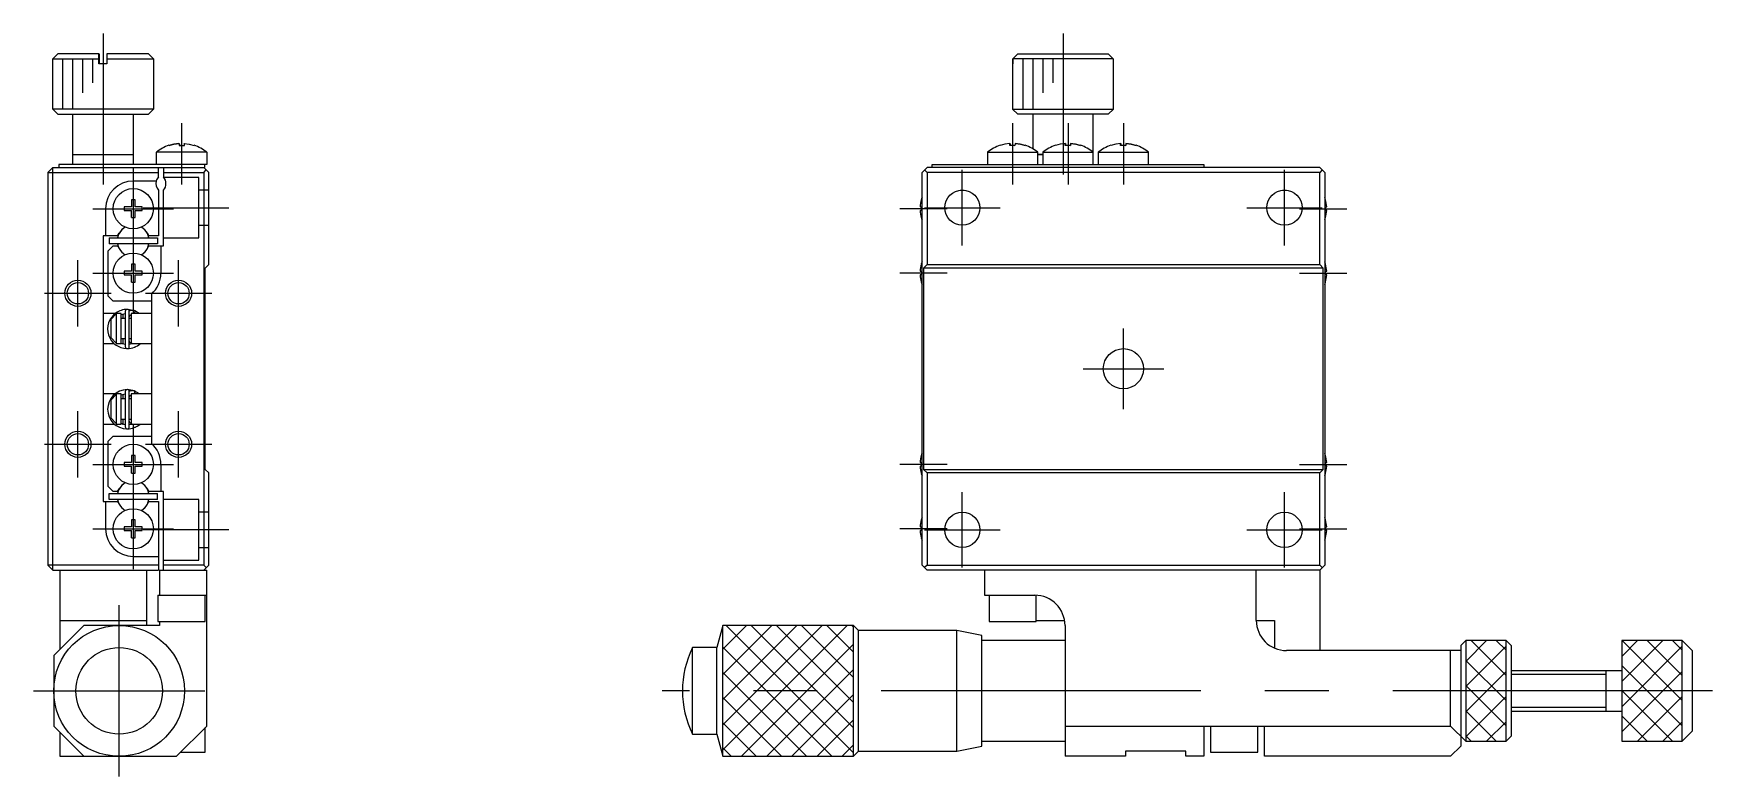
# Model space of a CAD drawing. Extents: x -123 to 254, y -108 to 96.
# Drawn here: x 87.1 to 253.8, y -40.5 to 33.3 of the extents above; entities that cross this region are included whole.
import ezdxf

# ---------------------------------------------------------------- set-up
doc = ezdxf.new("R2010")
doc.units = 0
doc.linetypes.add('CENTER', pattern=[50.8, 31.75, -6.35, 6.35, -6.35])
doc.linetypes.add('DASHED', pattern=[19.05, 12.7, -6.35])
doc.layers.get('0').update_dxf_attribs({"linetype": 'CONTINUOUS'})
doc.layers.add('CENTER', color=1, linetype='CENTER')

msp = doc.modelspace()

# ---------------------------------------------------------------- linework, layer by layer
at = {"color": 7, "linetype": 'CONTINUOUS'}
for p, q in [((88.957875, 30.8), (89.457875, 31.3)), ((88.957875, 25.8), (88.957875, 30.8)), ((88.957875, 30.8), (93.538148, 30.8)), ((93.540134, 31.3), (89.457875, 31.3)), ((89.957875, 25.8), (89.957875, 30.8)), ((90.957875, 25.8), (90.957875, 30.8)), ((91.957875, 27.4), (91.957875, 30.8)), ((92.957875, 28.4), (92.957875, 30.8)), ((93.538148, 30.8), (93.540134, 31.3)), ((93.538148, 30.3), (93.538148, 30.8)), ((94.338142, 30.3), (93.538148, 30.3)), ((93.540134, 31.3), (93.575621, 31.3)), ((93.575621, 31.3), (93.577608, 30.8)), ((93.577608, 30.8), (93.577608, 30.3)), ((94.340128, 31.3), (94.338142, 30.8)), ((94.338142, 30.8), (94.338142, 30.3)), ((94.338142, 30.8), (98.957875, 30.8)), ((98.457875, 31.3), (94.340128, 31.3)), ((98.457875, 31.3), (98.957875, 30.8)), ((98.957875, 30.8), (98.957875, 25.8)), ((184.300007, 30.3), (184.300007, 25.8)), ((184.300007, 30.3), (184.317655, 30.3)), ((184.816272, 31.3), (184.314488, 30.8)), ((184.314488, 30.8), (184.314488, 30.3)), ((184.317655, 30.8), (184.819438, 31.3)), ((194.285526, 30.8), (184.317655, 30.8)), ((184.317655, 30.3), (184.317655, 30.8)), ((184.819438, 31.3), (193.783742, 31.3)), ((185.300007, 30.8), (185.300007, 25.8)), ((186.300007, 30.8), (186.300007, 25.8)), ((187.300007, 30.8), (187.300007, 27.4)), ((188.300007, 30.8), (188.300007, 28.4)), ((193.783742, 31.3), (194.285526, 30.8)), ((194.285526, 30.8), (194.285526, 30.3)), ((194.285526, 30.3), (194.300007, 30.3)), ((194.300007, 25.8), (194.300007, 30.3)), ((98.957875, 25.8), (88.957875, 25.8)), ((89.457875, 25.3), (88.957875, 25.8)), ((89.457875, 25.3), (98.457875, 25.3)), ((90.957875, 20.3), (90.957875, 25.3)), ((96.957875, 25.3), (96.957875, 20.3)), ((98.957875, 25.8), (98.457875, 25.3)), ((184.300007, 25.8), (194.300007, 25.8)), ((184.300007, 25.8), (184.800007, 25.3)), ((193.800007, 25.3), (184.800007, 25.3)), ((186.300007, 25.3), (186.300007, 21.864102)), ((192.300007, 21.522499), (192.300007, 25.3)), ((193.800007, 25.3), (194.300007, 25.8)), ((100.991685, 22.318485), (100.503777, 22.191348)), ((100.50559, 22.198919), (100.516221, 22.191348)), ((100.516221, 22.191348), (101.00413, 22.318485)), ((101.491727, 22.383064), (100.991685, 22.318485)), ((101.00413, 22.318485), (101.504172, 22.383064)), ((101.491727, 22.383064), (101.491727, 22.382232)), ((101.504172, 22.383064), (101.516142, 22.318485)), ((101.516142, 22.318485), (101.527822, 22.191348)), ((101.757875, 22.198919), (101.527595, 22.194463)), ((101.527822, 22.191348), (102.047673, 22.191348)), ((101.999607, 22.318485), (101.987927, 22.191348)), ((102.011578, 22.383064), (101.999607, 22.318485)), ((102.011578, 22.383064), (102.011578, 22.193333)), ((102.024023, 22.383064), (102.024023, 22.192682)), ((102.035993, 22.318485), (102.024023, 22.383064)), ((102.024023, 22.383064), (102.524064, 22.318485)), ((102.047673, 22.191348), (102.035993, 22.318485)), ((102.524064, 22.318485), (103.011973, 22.191348)), ((103.010159, 22.198919), (103.002473, 22.194463)), ((103.011973, 22.191348), (103.010159, 22.198919)), ((183.533817, 22.318485), (183.045909, 22.191348)), ((183.045909, 22.191348), (183.047722, 22.198919)), ((183.047722, 22.198919), (183.055409, 22.194463)), ((184.033859, 22.383064), (183.533817, 22.318485)), ((184.010208, 22.191348), (184.021888, 22.318485)), ((184.530059, 22.191348), (184.010208, 22.191348)), ((184.021888, 22.318485), (184.033859, 22.383064)), ((184.033859, 22.383064), (184.033859, 22.192682)), ((184.046304, 22.383064), (184.058274, 22.318485)), ((184.046304, 22.383064), (184.046304, 22.193333)), ((184.058274, 22.318485), (184.069955, 22.191348)), ((184.300007, 22.198919), (184.530287, 22.194463)), ((184.541739, 22.318485), (184.530059, 22.191348)), ((184.55371, 22.383064), (184.541739, 22.318485)), ((185.053751, 22.318485), (184.55371, 22.383064)), ((184.566155, 22.383064), (185.066196, 22.318485)), ((184.566155, 22.383064), (184.566155, 22.382232)), ((185.54166, 22.191348), (185.053751, 22.318485)), ((185.066196, 22.318485), (185.554105, 22.191348)), ((185.552292, 22.198919), (185.54166, 22.191348)), ((189.033817, 22.318485), (188.545909, 22.191348)), ((188.545909, 22.191348), (188.547722, 22.198919)), ((188.547722, 22.198919), (188.555409, 22.194463)), ((189.533859, 22.383064), (189.033817, 22.318485)), ((189.510208, 22.191348), (189.521888, 22.318485)), ((190.030059, 22.191348), (189.510208, 22.191348)), ((189.521888, 22.318485), (189.533859, 22.383064)), ((189.533859, 22.383064), (189.533859, 22.192682)), ((189.546304, 22.383064), (189.558274, 22.318485)), ((189.546304, 22.383064), (189.546304, 22.193333)), ((189.558274, 22.318485), (189.569955, 22.191348)), ((189.800007, 22.198919), (190.030287, 22.194463)), ((190.041739, 22.318485), (190.030059, 22.191348)), ((190.05371, 22.383064), (190.041739, 22.318485)), ((190.553751, 22.318485), (190.05371, 22.383064)), ((190.066155, 22.383064), (190.566196, 22.318485)), ((190.066155, 22.383064), (190.066155, 22.382232)), ((191.04166, 22.191348), (190.553751, 22.318485)), ((190.566196, 22.318485), (191.054105, 22.191348)), ((191.052292, 22.198919), (191.04166, 22.191348)), ((194.533817, 22.318485), (194.045909, 22.191348)), ((194.045909, 22.191348), (194.047722, 22.198919)), ((194.047722, 22.198919), (194.055409, 22.194463)), ((195.033859, 22.383064), (194.533817, 22.318485)), ((195.010208, 22.191348), (195.021888, 22.318485)), ((195.530059, 22.191348), (195.010208, 22.191348)), ((195.021888, 22.318485), (195.033859, 22.383064)), ((195.033859, 22.383064), (195.033859, 22.192682)), ((195.046304, 22.383064), (195.058274, 22.318485)), ((195.046304, 22.383064), (195.046304, 22.193333)), ((195.058274, 22.318485), (195.069955, 22.191348)), ((195.300007, 22.198919), (195.530287, 22.194463)), ((195.541739, 22.318485), (195.530059, 22.191348)), ((195.55371, 22.383064), (195.541739, 22.318485)), ((196.053751, 22.318485), (195.55371, 22.383064)), ((195.566155, 22.383064), (196.066196, 22.318485)), ((195.566155, 22.383064), (195.566155, 22.382232)), ((196.54166, 22.191348), (196.053751, 22.318485)), ((196.066196, 22.318485), (196.554105, 22.191348)), ((196.552292, 22.198919), (196.54166, 22.191348)), ((104.257875, 20.3), (89.557875, 20.3)), ((89.557875, 20.3), (89.557875, 20)), ((90.957875, 21.3), (96.957875, 21.3)), ((104.257875, 21.522499), (99.257875, 21.522499)), ((99.257875, 20.3), (99.257875, 21.522499)), ((104.057875, 20), (104.057875, 20.3)), ((104.257875, 21.522499), (104.257875, 20.3)), ((176.300007, 20), (176.300007, 20.3)), ((176.300007, 20.3), (203.300007, 20.3)), ((181.800007, 21.522499), (186.800007, 21.522499)), ((181.800007, 21.522499), (181.800007, 20.3)), ((186.800007, 20.3), (186.800007, 21.522499)), ((187.300007, 21.3), (186.800007, 21.3)), ((186.800007, 21.3), (187.300007, 21.3)), ((187.300007, 21.522499), (192.300007, 21.522499)), ((187.300007, 21.522499), (187.300007, 20.3)), ((192.300007, 20.3), (192.300007, 21.522499)), ((192.800007, 21.522499), (192.800007, 20.3)), ((192.800007, 21.522499), (197.800007, 21.522499)), ((197.800007, 20.3), (197.800007, 21.522499)), ((203.300007, 20.3), (203.300007, 20)), ((88.457875, 19.5), (88.957875, 20)), ((88.457875, 19.5), (99.457875, 19.5)), ((88.457875, 19.5), (88.457875, -19.5)), ((88.957875, -20), (88.957875, 20)), ((88.957875, 20), (104.057875, 20)), ((99.239629, 18.65), (96.957875, 18.65)), ((99.457875, 19.061438), (99.457875, 20)), ((99.957875, 20), (99.957875, 19.061438)), ((99.957875, 19.5), (103.957875, 19.5)), ((103.957875, 20), (104.457875, 19.5)), ((103.957875, 19.5), (104.207875, 19.75)), ((103.957875, 19.5), (103.957875, -19.5)), ((104.457875, 10.35), (104.457875, 19.5)), ((175.800007, 20), (175.300007, 19.5)), ((175.300007, -19.5), (175.300007, 19.5)), ((175.550007, 19.75), (175.800007, 19.5)), ((214.800007, 20), (175.800007, 20)), ((214.800007, 19.5), (175.800007, 19.5)), ((175.800007, 19.5), (175.800007, 10.35)), ((215.300007, 19.5), (214.800007, 20)), ((215.050007, 19.75), (214.800007, 19.5)), ((214.800007, 10.35), (214.800007, 19.5)), ((215.300007, 19.5), (215.300007, -19.5)), ((96.777875, 16.786362), (96.777875, 16.08)), ((97.137875, 16.786362), (96.777875, 16.786362)), ((97.137875, 16.08), (97.137875, 16.786362)), ((99.457875, 17.738562), (99.457875, 13.2)), ((99.957875, 12.2), (99.957875, 17.738562)), ((175.225863, 16.788616), (175.230485, 16.786362)), ((179.100253, 17.738562), (179.499761, 17.738562)), ((211.100253, 17.738562), (211.499761, 17.738562)), ((215.369529, 16.786362), (215.374151, 16.788616)), ((94.207875, 15.9), (94.207875, 13.2)), ((96.071513, 16.08), (96.071513, 15.72)), ((96.777875, 16.08), (96.071513, 16.08)), ((96.071513, 15.72), (96.777875, 15.72)), ((96.777875, 15.013639), (96.777875, 15.72)), ((96.777875, 15.013639), (97.137875, 15.013639)), ((97.844236, 16.08), (97.137875, 16.08)), ((97.137875, 15.013639), (97.137875, 15.72)), ((97.137875, 15.72), (97.844236, 15.72)), ((97.844236, 15.72), (97.844236, 16.08)), ((175.110148, 16.08), (175.230485, 16.08)), ((175.230485, 15.72), (175.110148, 15.72)), ((175.230485, 15.013639), (175.225863, 15.011384)), ((175.230485, 16.08), (175.230485, 15.72)), ((215.369529, 15.72), (215.369529, 16.08)), ((215.369529, 16.08), (215.489866, 16.08)), ((215.489866, 15.72), (215.369529, 15.72)), ((215.374151, 15.011384), (215.369529, 15.013639)), ((95.407069, 13.2), (95.557235, 13.460095)), ((98.358514, 13.460095), (98.50868, 13.2)), ((93.957875, 13.2), (93.957875, -13.2)), ((95.407069, 13.2), (93.957875, 13.2)), ((94.457875, 11.7), (94.957875, 12.2)), ((94.457875, 7.2), (94.457875, 11.7)), ((94.557875, 13), (99.357875, 13)), ((94.557875, 13), (94.557875, 12.4)), ((99.357875, 12.4), (94.557875, 12.4)), ((94.957875, 12.2), (95.407069, 12.2)), ((95.407069, 12.2), (95.557235, 11.939905)), ((98.358514, 11.939905), (98.50868, 12.2)), ((99.457875, 13.2), (98.50868, 13.2)), ((98.50868, 12.2), (99.957875, 12.2)), ((99.357875, 13), (99.357875, 12.4)), ((99.707875, 12.2), (99.707875, 9.5)), ((97.137875, 10.386362), (96.777875, 10.386362)), ((96.777875, 10.386362), (96.777875, 9.68)), ((97.137875, 9.68), (97.137875, 10.386362)), ((104.457875, 10.35), (104.107875, 10)), ((175.225863, 10.388616), (175.230485, 10.386362)), ((175.450007, 10), (175.800007, 10.35)), ((175.800007, 10.35), (214.800007, 10.35)), ((214.800007, 10.35), (215.150007, 10)), ((215.369529, 10.386362), (215.374151, 10.388616)), ((96.071513, 9.68), (96.071513, 9.32)), ((96.777875, 9.68), (96.071513, 9.68)), ((96.071513, 9.32), (96.777875, 9.32)), ((96.777875, 8.613639), (96.777875, 9.32)), ((96.777875, 8.613639), (97.137875, 8.613639)), ((97.844236, 9.68), (97.137875, 9.68)), ((97.137875, 9.32), (97.844236, 9.32)), ((97.137875, 8.613639), (97.137875, 9.32)), ((97.844236, 9.32), (97.844236, 9.68)), ((104.107875, -10), (104.107875, 10)), ((175.110148, 9.68), (175.230485, 9.68)), ((175.230485, 9.32), (175.110148, 9.32)), ((175.230485, 8.613639), (175.225863, 8.611384)), ((175.230485, 9.68), (175.230485, 9.32)), ((175.450007, 10), (175.450007, -10)), ((215.150007, 10), (175.450007, 10)), ((215.150007, -10), (215.150007, 10)), ((215.369529, 9.32), (215.369529, 9.68)), ((215.369529, 9.68), (215.489866, 9.68)), ((215.489866, 9.32), (215.369529, 9.32)), ((215.374151, 8.611384), (215.369529, 8.613639)), ((94.957875, 6.7), (94.457875, 7.2)), ((98.757875, 6.7), (94.957875, 6.7)), ((98.757875, 7.420938), (98.757875, -7.420937)), ((95.179441, 5.5), (93.957875, 5.5)), ((94.757875, 4.916515), (95.257875, 5.445684)), ((95.257875, 5.5), (95.257875, 5.445684)), ((95.757875, 5.5), (95.257875, 5.5)), ((95.257875, 5.445684), (95.257875, 2.554317)), ((95.757743, 5.380394), (96.164306, 5.491258)), ((95.757875, 2.5), (95.757875, 5.5)), ((95.957875, 5), (95.957875, 5.44983)), ((96.164357, 5.703078), (96.164357, 2.203078)), ((97.137107, 5.742111), (96.388634, 5.901617)), ((96.593074, 5.749083), (96.56176, 5.735084)), ((96.564357, 2.203078), (96.564357, 5.703078)), ((96.564357, 5.102191), (96.564684, 5.116146)), ((96.564684, 5.116146), (96.565718, 5.130841)), ((96.565718, 5.130841), (96.567458, 5.145467)), ((96.567458, 5.145467), (96.569899, 5.15999)), ((96.569899, 5.15999), (96.573036, 5.174376)), ((96.573036, 5.174376), (96.576862, 5.188593)), ((96.576862, 5.188593), (96.581369, 5.202607)), ((96.581369, 5.202607), (96.586548, 5.216386)), ((96.586548, 5.216386), (96.592387, 5.229896)), ((96.592387, 5.229896), (96.598875, 5.243107)), ((96.62521, 5.761569), (96.593074, 5.749083)), ((96.598875, 5.243107), (96.605997, 5.255986)), ((96.605997, 5.255986), (96.613739, 5.268503)), ((96.613739, 5.268503), (96.622083, 5.280627)), ((96.622083, 5.280627), (96.631013, 5.292329)), ((96.657914, 5.772431), (96.62521, 5.761569)), ((96.631013, 5.292329), (96.640508, 5.303579)), ((96.640508, 5.303579), (96.650548, 5.314349)), ((96.650548, 5.314349), (96.661111, 5.324611)), ((96.691109, 5.781643), (96.657914, 5.772431)), ((96.661111, 5.324611), (96.672174, 5.334338)), ((96.672174, 5.334338), (96.68371, 5.343505)), ((96.68371, 5.343505), (96.695694, 5.352086)), ((96.724712, 5.789181), (96.691109, 5.781643)), ((96.695694, 5.352086), (96.708099, 5.360059)), ((96.708099, 5.360059), (96.720893, 5.3674)), ((96.720893, 5.3674), (96.734048, 5.374089)), ((96.758641, 5.795029), (96.724712, 5.789181)), ((96.734048, 5.374089), (96.74753, 5.380106)), ((96.74753, 5.380106), (96.757852, 5.384173)), ((96.757875, 5.5), (96.757875, 2.5)), ((98.757875, 5.5), (96.757875, 5.5)), ((96.792814, 5.799172), (96.758641, 5.795029)), ((96.827149, 5.8016), (96.792814, 5.799172)), ((96.86156, 5.802307), (96.827149, 5.8016)), ((96.895965, 5.801292), (96.86156, 5.802307)), ((96.930279, 5.798556), (96.895965, 5.801292)), ((96.964419, 5.794106), (96.930279, 5.798556)), ((96.998302, 5.787952), (96.964419, 5.794106)), ((97.031845, 5.780109), (96.998302, 5.787952)), ((97.064966, 5.770594), (97.031845, 5.780109)), ((97.059768, 5.51402), (97.053182, 5.5)), ((97.06629, 5.528355), (97.059768, 5.51402)), ((97.136479, 5.742423), (97.063848, 5.499993)), ((97.097581, 5.75943), (97.064966, 5.770594)), ((97.072707, 5.542912), (97.06629, 5.528355)), ((97.078976, 5.557599), (97.072707, 5.542912)), ((97.085058, 5.572323), (97.078976, 5.557599)), ((97.090914, 5.586989), (97.085058, 5.572323)), ((97.096508, 5.601504), (97.090914, 5.586989)), ((97.101802, 5.615776), (97.096508, 5.601504)), ((97.127933, 5.747362), (97.097581, 5.75943)), ((97.106765, 5.629714), (97.101802, 5.615776)), ((97.111363, 5.643228), (97.106765, 5.629714)), ((97.115567, 5.656232), (97.111363, 5.643228)), ((97.119352, 5.668644), (97.115567, 5.656232)), ((97.122692, 5.680385), (97.119352, 5.668644)), ((97.125566, 5.691379), (97.122692, 5.680385)), ((97.127956, 5.701557), (97.125566, 5.691379)), ((97.126251, 5.747715), (97.12851, 5.747063)), ((97.549143, 5.500021), (97.127389, 5.746319)), ((97.129848, 5.710853), (97.127956, 5.701557)), ((97.12851, 5.747063), (97.130266, 5.745239)), ((97.131227, 5.719208), (97.129848, 5.710853)), ((97.130266, 5.745239), (97.131508, 5.742255)), ((97.132087, 5.72657), (97.131227, 5.719208)), ((97.131508, 5.742255), (97.132228, 5.73813)), ((97.132421, 5.73289), (97.132087, 5.72657)), ((97.132228, 5.73813), (97.132421, 5.73289)), ((94.757875, 3.083485), (94.757875, 4.916515)), ((96.164357, 5), (95.757875, 5)), ((96.757875, 5), (96.564357, 5)), ((93.957875, 2.5), (95.066042, 2.5)), ((95.257875, 2.554317), (94.757875, 3.083485)), ((95.257875, 2.554317), (95.257875, 2.5)), ((95.257875, 2.5), (95.757875, 2.5)), ((96.164303, 2.415185), (95.75779, 2.525427)), ((95.757875, 3), (96.164357, 3)), ((95.823359, 2.5), (95.823519, 2.5)), ((95.823781, 2.5), (95.957875, 2.5)), ((95.957875, 2.5), (95.957875, 3)), ((96.564357, 3), (96.757875, 3)), ((96.564407, 2.798642), (96.564357, 2.803966)), ((96.565026, 2.78392), (96.564407, 2.798642)), ((96.792694, 2.462495), (96.564416, 2.414872)), ((96.566354, 2.769242), (96.565026, 2.78392)), ((96.568387, 2.754643), (96.566354, 2.769242)), ((96.571121, 2.740155), (96.568387, 2.754643)), ((96.574552, 2.725813), (96.571121, 2.740155)), ((96.578673, 2.711651), (96.574552, 2.725813)), ((96.583475, 2.697701), (96.578673, 2.711651)), ((96.588948, 2.683998), (96.583475, 2.697701)), ((96.595083, 2.670573), (96.588948, 2.683998)), ((96.601865, 2.65746), (96.595083, 2.670573)), ((96.609282, 2.644691), (96.601865, 2.65746)), ((96.617318, 2.632297), (96.609282, 2.644691)), ((96.625954, 2.62031), (96.617318, 2.632297)), ((96.635174, 2.608759), (96.625954, 2.62031)), ((96.644956, 2.597675), (96.635174, 2.608759)), ((96.655279, 2.587086), (96.644956, 2.597675)), ((96.66612, 2.577021), (96.655279, 2.587086)), ((96.677453, 2.567508), (96.66612, 2.577021)), ((96.689252, 2.558571), (96.677453, 2.567508)), ((96.701488, 2.550237), (96.689252, 2.558571)), ((96.714133, 2.542528), (96.701488, 2.550237)), ((96.727156, 2.535468), (96.714133, 2.542528)), ((96.740523, 2.529076), (96.727156, 2.535468)), ((96.7542, 2.523371), (96.740523, 2.529076)), ((96.757852, 2.521984), (96.7542, 2.523371)), ((96.757875, 2.5), (98.757875, 2.5)), ((96.905361, 2.499662), (96.792694, 2.462495)), ((97.068401, 2.136654), (97.069309, 2.136945)), ((97.069309, 2.136945), (97.072568, 2.138003)), ((97.072568, 2.138003), (97.07372, 2.138381)), ((97.07372, 2.138381), (97.074617, 2.138677)), ((97.074617, 2.138677), (97.075889, 2.139099)), ((97.075889, 2.139099), (97.127933, 2.158795)), ((97.123647, 2.158891), (97.126251, 2.158442)), ((97.126251, 2.158442), (97.125893, 2.159304)), ((97.127933, 2.158795), (97.126251, 2.158442)), ((97.127645, 2.159946), (97.167453, 2.177428)), ((97.128689, 2.159211), (97.127933, 2.158795)), ((95.149113, -2.5), (93.957875, -2.5)), ((94.757875, -3.083485), (95.257875, -2.554316)), ((94.757875, -4.916515), (94.757875, -3.083485)), ((95.149614, -2.5), (95.149506, -2.5)), ((95.257875, -2.5), (95.257875, -2.554316)), ((95.757875, -2.5), (95.257875, -2.5)), ((95.257875, -2.554316), (95.257875, -5.445683)), ((95.757742, -2.595983), (96.164306, -2.485118)), ((95.757875, -5.5), (95.757875, -2.5)), ((96.164357, -3), (95.757875, -3)), ((95.957875, -3), (95.957875, -2.526133)), ((96.164357, -2.273298), (96.164357, -5.773298)), ((97.074929, -2.208742), (96.388668, -2.074759)), ((96.593074, -2.227294), (96.56176, -2.241293)), ((96.564357, -5.773298), (96.564357, -2.273298)), ((96.564357, -2.874185), (96.564684, -2.86023)), ((96.757875, -3), (96.564357, -3)), ((96.564684, -2.86023), (96.565718, -2.845536)), ((96.565718, -2.845536), (96.567458, -2.83091)), ((96.567458, -2.83091), (96.569899, -2.816387)), ((96.569899, -2.816387), (96.573036, -2.802)), ((96.573036, -2.802), (96.576862, -2.787783)), ((96.576862, -2.787783), (96.581369, -2.773769)), ((96.581369, -2.773769), (96.586548, -2.759991)), ((96.586548, -2.759991), (96.592387, -2.74648)), ((96.592387, -2.74648), (96.598875, -2.733269)), ((96.62521, -2.214807), (96.593074, -2.227294)), ((96.598875, -2.733269), (96.605997, -2.72039)), ((96.605997, -2.72039), (96.613739, -2.707873)), ((96.613739, -2.707873), (96.622083, -2.695749)), ((96.622083, -2.695749), (96.631013, -2.684047)), ((96.657914, -2.203945), (96.62521, -2.214807)), ((96.631013, -2.684047), (96.640508, -2.672797)), ((96.640508, -2.672797), (96.650548, -2.662028)), ((96.650548, -2.662028), (96.661111, -2.651766)), ((96.691109, -2.194734), (96.657914, -2.203945)), ((96.661111, -2.651766), (96.672174, -2.642039)), ((96.672174, -2.642039), (96.68371, -2.632872)), ((96.68371, -2.632872), (96.695694, -2.62429)), ((96.724712, -2.187195), (96.691109, -2.194734)), ((96.695694, -2.62429), (96.708099, -2.616318)), ((96.708099, -2.616318), (96.720893, -2.608976)), ((96.720893, -2.608976), (96.734048, -2.602287)), ((96.758641, -2.181348), (96.724712, -2.187195)), ((96.734048, -2.602287), (96.74753, -2.59627)), ((96.74753, -2.59627), (96.757852, -2.592204)), ((96.757875, -2.5), (96.757875, -5.5)), ((98.757875, -2.5), (96.757875, -2.5)), ((96.792814, -2.177205), (96.758641, -2.181348)), ((96.827149, -2.174777), (96.792814, -2.177205)), ((96.86156, -2.174069), (96.827149, -2.174777)), ((96.895965, -2.175084), (96.86156, -2.174069)), ((96.930279, -2.17782), (96.895965, -2.175084)), ((96.964419, -2.18227), (96.930279, -2.17782)), ((96.998302, -2.188424), (96.964419, -2.18227)), ((97.031845, -2.196268), (96.998302, -2.188424)), ((97.064966, -2.205783), (97.031845, -2.196268)), ((97.041569, -2.5), (97.047749, -2.487601)), ((97.047749, -2.487601), (97.053939, -2.474786)), ((97.068586, -2.467749), (97.052837, -2.500011)), ((97.053939, -2.474786), (97.060106, -2.461625)), ((97.060106, -2.461625), (97.066214, -2.448193)), ((97.097581, -2.216946), (97.064966, -2.205783)), ((97.066214, -2.448193), (97.072229, -2.434564)), ((97.136742, -2.234014), (97.068586, -2.467749)), ((97.072229, -2.434564), (97.078118, -2.420815)), ((97.078118, -2.420815), (97.083848, -2.407022)), ((97.083848, -2.407022), (97.089386, -2.393263)), ((97.089386, -2.393263), (97.094702, -2.379615)), ((97.094702, -2.379615), (97.099767, -2.366154)), ((97.127933, -2.229015), (97.097581, -2.216946)), ((97.099767, -2.366154), (97.10455, -2.352956)), ((97.10455, -2.352956), (97.109027, -2.340094)), ((97.109027, -2.340094), (97.113172, -2.32764)), ((97.113172, -2.32764), (97.116961, -2.315663)), ((97.116961, -2.315663), (97.120374, -2.304232)), ((97.120374, -2.304232), (97.123391, -2.29341)), ((97.123391, -2.29341), (97.125995, -2.283257)), ((97.125995, -2.283257), (97.128172, -2.27383)), ((97.578993, -2.499679), (97.127645, -2.230166)), ((97.137325, -2.234358), (97.127895, -2.230322)), ((97.128689, -2.22943), (97.127933, -2.229015)), ((97.128172, -2.27383), (97.129911, -2.265182)), ((97.130533, -2.2316), (97.128689, -2.22943)), ((97.129911, -2.265182), (97.1312, -2.257362)), ((97.13176, -2.235154), (97.130533, -2.2316)), ((97.1312, -2.257362), (97.132033, -2.250412)), ((97.132314, -2.239277), (97.13176, -2.235154)), ((97.132033, -2.250412), (97.132405, -2.244373)), ((97.132405, -2.244373), (97.132314, -2.239277)), ((95.257875, -5.445683), (94.757875, -4.916515)), ((95.757875, -5), (96.164357, -5)), ((95.957875, -5.5), (95.957875, -5)), ((96.564357, -5), (96.757875, -5)), ((93.957875, -5.5), (95.092951, -5.5)), ((95.257875, -5.445683), (95.257875, -5.5)), ((95.257875, -5.5), (95.757875, -5.5)), ((96.164303, -5.561191), (95.757788, -5.450949)), ((95.89104, -5.5), (95.891227, -5.5)), ((95.892102, -5.5), (95.957875, -5.5)), ((96.564407, -5.177734), (96.564357, -5.172411)), ((96.565026, -5.192456), (96.564407, -5.177734)), ((96.759746, -5.522995), (96.564417, -5.561504)), ((96.566354, -5.207134), (96.565026, -5.192456)), ((96.568387, -5.221734), (96.566354, -5.207134)), ((96.571121, -5.236221), (96.568387, -5.221734)), ((96.574552, -5.250563), (96.571121, -5.236221)), ((96.578673, -5.264726), (96.574552, -5.250563)), ((96.583475, -5.278675), (96.578673, -5.264726)), ((96.588948, -5.292379), (96.583475, -5.278675)), ((96.595083, -5.305803), (96.588948, -5.292379)), ((96.601865, -5.318916), (96.595083, -5.305803)), ((96.609282, -5.331685), (96.601865, -5.318916)), ((96.617318, -5.344079), (96.609282, -5.331685)), ((96.625954, -5.356067), (96.617318, -5.344079)), ((96.635174, -5.367618), (96.625954, -5.356067)), ((96.644956, -5.378702), (96.635174, -5.367618)), ((96.655279, -5.38929), (96.644956, -5.378702)), ((96.66612, -5.399355), (96.655279, -5.38929)), ((96.677453, -5.408869), (96.66612, -5.399355)), ((96.689252, -5.417805), (96.677453, -5.408869)), ((96.701488, -5.426139), (96.689252, -5.417805)), ((96.714133, -5.433848), (96.701488, -5.426139)), ((96.727156, -5.440909), (96.714133, -5.433848)), ((96.740523, -5.447301), (96.727156, -5.440909)), ((96.7542, -5.453005), (96.740523, -5.447301)), ((96.757852, -5.454392), (96.7542, -5.453005)), ((96.757875, -5.5), (98.757875, -5.5)), ((96.837198, -5.500327), (96.759746, -5.522995)), ((97.072769, -5.838308), (97.127933, -5.817581)), ((97.127389, -5.816539), (97.166785, -5.799251)), ((97.132046, -5.813226), (97.136479, -5.812643)), ((94.457875, -7.2), (94.957875, -6.7)), ((94.457875, -11.7), (94.457875, -7.2)), ((94.957875, -6.7), (98.757875, -6.7)), ((96.071513, -9.32), (96.071513, -9.68)), ((96.777875, -9.32), (96.071513, -9.32)), ((96.071513, -9.68), (96.777875, -9.68)), ((97.137875, -8.613638), (96.777875, -8.613638)), ((96.777875, -8.613638), (96.777875, -9.32)), ((96.777875, -10.386361), (96.777875, -9.68)), ((97.137875, -9.32), (97.137875, -8.613638)), ((97.844236, -9.32), (97.137875, -9.32)), ((97.137875, -9.68), (97.844236, -9.68)), ((97.137875, -10.386361), (97.137875, -9.68)), ((97.844236, -9.68), (97.844236, -9.32)), ((99.707875, -9.5), (99.707875, -12.2)), ((104.107875, -10), (104.457875, -10.35)), ((175.110148, -9.32), (175.230485, -9.32)), ((175.230485, -9.68), (175.110148, -9.68)), ((175.225863, -8.611384), (175.230485, -8.613638)), ((175.230485, -9.32), (175.230485, -9.68)), ((175.450007, -10), (215.150007, -10)), ((175.800007, -10.35), (175.450007, -10)), ((215.150007, -10), (214.800007, -10.35)), ((215.369529, -8.613638), (215.374151, -8.611384)), ((215.369529, -9.68), (215.369529, -9.32)), ((215.369529, -9.32), (215.489866, -9.32)), ((215.489866, -9.68), (215.369529, -9.68)), ((96.777875, -10.386361), (97.137875, -10.386361)), ((104.457875, -19.5), (104.457875, -10.35)), ((175.230485, -10.386361), (175.225863, -10.388616)), ((214.800007, -10.35), (175.800007, -10.35)), ((175.800007, -10.35), (175.800007, -19.5)), ((214.800007, -19.5), (214.800007, -10.35)), ((215.374151, -10.388616), (215.369529, -10.386361)), ((93.957875, -13.2), (95.407069, -13.2)), ((94.207875, -13.2), (94.207875, -15.9)), ((94.957875, -12.2), (94.457875, -11.7)), ((94.557875, -12.4), (99.357875, -12.4)), ((94.557875, -13), (94.557875, -12.4)), ((99.357875, -13), (94.557875, -13)), ((95.407069, -12.2), (94.957875, -12.2)), ((95.407069, -12.2), (95.557235, -11.939905)), ((95.407069, -13.2), (95.557235, -13.460095)), ((98.358514, -11.939905), (98.50868, -12.2)), ((98.358514, -13.460095), (98.50868, -13.2)), ((99.957875, -12.2), (98.50868, -12.2)), ((98.50868, -13.2), (99.457875, -13.2)), ((99.357875, -13), (99.357875, -12.4)), ((99.457875, -13.2), (99.457875, -20)), ((99.957875, -20), (99.957875, -12.2)), ((96.071513, -15.72), (96.071513, -16.08)), ((96.777875, -15.72), (96.071513, -15.72)), ((96.071513, -16.08), (96.777875, -16.08)), ((96.777875, -15.013638), (96.777875, -15.72)), ((97.137875, -15.013638), (96.777875, -15.013638)), ((96.777875, -16.786361), (96.777875, -16.08)), ((97.137875, -15.72), (97.137875, -15.013638)), ((97.844236, -15.72), (97.137875, -15.72)), ((97.137875, -16.08), (97.844236, -16.08)), ((97.137875, -16.786361), (97.137875, -16.08)), ((97.844236, -16.08), (97.844236, -15.72)), ((175.110148, -15.72), (175.230485, -15.72)), ((175.230485, -16.08), (175.110148, -16.08)), ((175.225863, -15.011384), (175.230485, -15.013638)), ((175.230485, -15.72), (175.230485, -16.08)), ((215.369529, -15.013638), (215.374151, -15.011384)), ((215.369529, -16.08), (215.369529, -15.72)), ((215.369529, -15.72), (215.489866, -15.72)), ((215.489866, -16.08), (215.369529, -16.08)), ((96.777875, -16.786361), (97.137875, -16.786361)), ((175.230485, -16.786361), (175.225863, -16.788616)), ((215.374151, -16.788616), (215.369529, -16.786361)), ((88.457875, -19.5), (88.957875, -20)), ((99.457875, -19.5), (88.457875, -19.5)), ((88.957875, -20), (99.457875, -20)), ((89.657875, -20), (89.657875, -27.9)), ((96.957875, -18.65), (99.457875, -18.65)), ((98.257875, -20), (98.257875, -25.5)), ((99.557875, -20), (104.257875, -20)), ((99.557875, -20), (99.557875, -22.5)), ((103.957875, -19.5), (99.957875, -19.5)), ((103.957875, -20), (104.457875, -19.5)), ((104.207875, -19.75), (103.957875, -19.5)), ((104.257875, -35.5), (104.257875, -20)), ((175.300007, -19.5), (175.800007, -20)), ((175.800007, -19.5), (175.550007, -19.75)), ((175.800007, -19.5), (214.800007, -19.5)), ((214.800007, -20), (175.800007, -20)), ((181.500007, -20), (181.500007, -22.5)), ((208.500007, -25), (208.500007, -20)), ((214.800007, -20), (215.300007, -19.5)), ((214.800007, -19.5), (215.050007, -19.75)), ((214.800007, -20), (214.800007, -28)), ((99.407875, -22.5), (99.407875, -25.1)), ((99.407875, -22.5), (104.257875, -22.5)), ((104.107875, -25.1), (104.107875, -22.5)), ((181.500007, -22.5), (186.500007, -22.5)), ((181.950007, -22.5), (181.950007, -25.1)), ((186.650007, -25.1), (186.650007, -22.503752)), ((89.657875, -25), (98.257875, -25)), ((186.650007, -25), (189.458047, -25)), ((208.500007, -25), (210.300007, -25)), ((210.300007, -25), (210.300007, -27.749545)), ((92.057875, -25.5), (89.057875, -28.5)), ((99.557875, -25.5), (92.057875, -25.5)), ((99.407875, -25.1), (104.107875, -25.1)), ((99.557875, -25.1), (99.557875, -25.5)), ((155.5, -25.500001), (154.910512, -27.7)), ((155.5, -37.870473), (167.870472, -25.500001)), ((155.5, -38.499999), (155.5, -25.500001)), ((155.5, -35.370473), (165.370472, -25.500001)), ((155.5, -32.870473), (162.870472, -25.500001)), ((155.5, -30.370473), (160.370472, -25.500001)), ((168.500001, -25.500001), (155.5, -25.500001)), ((155.5, -27.870473), (157.870472, -25.500001)), ((155.833233, -25.500001), (168.500001, -38.166768)), ((158.333233, -25.500001), (168.500001, -35.666768)), ((160.833233, -25.500001), (168.500001, -33.166768)), ((163.333233, -25.500001), (168.500001, -30.666768)), ((165.833233, -25.500001), (168.500001, -28.166768)), ((168.333233, -25.500001), (168.500001, -25.666768)), ((168.500001, -38.499999), (168.500001, -25.500001)), ((169.000003, -26.000004), (168.500001, -25.500001)), ((169.000003, -37.999996), (169.000003, -26.000004)), ((178.750008, -26.000004), (169.000003, -26.000004)), ((178.750008, -37.999996), (178.750008, -26.000004)), ((181.250007, -26.500003), (178.750008, -26.000004)), ((181.250007, -37.499997), (181.250007, -26.500003)), ((181.950007, -25.1), (186.650007, -25.1)), ((189.500007, -25.5), (189.500007, -38.5)), ((154.910512, -27.7), (152.500001, -27.7)), ((152.500001, -36.3), (152.500001, -27.7)), ((154.910512, -36.3), (154.910512, -27.7)), ((155.5, -27.666767), (166.333231, -38.499999)), ((157.370474, -38.499999), (168.500001, -27.370472)), ((189.500007, -27), (181.250007, -27)), ((228.800007, -28), (211.500007, -28)), ((227.800007, -35.5), (227.800007, -28)), ((229.300007, -27), (228.800007, -27.5)), ((228.800007, -27.5), (228.800007, -37.5)), ((229.300007, -27), (229.300007, -37)), ((233.300007, -27), (229.300007, -27)), ((229.300007, -29.070466), (231.370473, -27)), ((229.300007, -31.570466), (233.300007, -27.570466)), ((229.833232, -27), (233.300007, -30.466774)), ((232.333232, -27), (233.300007, -27.966774)), ((233.300007, -37), (233.300007, -27)), ((233.800007, -27.5), (233.300007, -27)), ((233.800007, -27.5), (233.800007, -36.5)), ((244.800007, -31.070466), (248.870473, -27)), ((250.800007, -27), (244.800007, -27)), ((244.800007, -28.570466), (246.370473, -27)), ((244.800007, -27), (244.800007, -37)), ((244.800007, -33.570466), (250.800007, -27.570466)), ((244.833232, -27), (250.800007, -32.966774)), ((247.333232, -27), (250.800007, -30.466774)), ((249.833232, -27), (250.800007, -27.966774)), ((250.800007, -37), (250.800007, -27)), ((251.800007, -28), (250.800007, -27)), ((251.800007, -28), (251.800007, -36)), ((89.057875, -28.5), (89.057875, -35.5)), ((159.870474, -38.499999), (168.500001, -29.870472)), ((229.300007, -28.966774), (233.300007, -32.966774)), ((244.800007, -30), (233.800026, -30)), ((243.200007, -30), (243.200007, -34)), ((244.800007, -29.466774), (250.800007, -35.466774)), ((155.5, -30.166767), (163.833231, -38.499999)), ((229.300007, -34.070466), (233.300007, -30.070466)), ((229.300007, -31.466774), (233.300007, -35.466774)), ((244.800007, -36.070466), (250.800007, -30.070466)), ((155.5, -32.666767), (161.333231, -38.499999)), ((162.370474, -38.499999), (168.500001, -32.370472)), ((229.300007, -36.570466), (233.300007, -32.570466)), ((244.800007, -31.966774), (249.833232, -37)), ((246.370473, -37), (250.800007, -32.570466)), ((164.870474, -38.499999), (168.500001, -34.870472)), ((229.300007, -33.966774), (232.333232, -37)), ((233.800026, -34), (244.800007, -34)), ((244.800007, -34.466774), (247.333232, -37)), ((89.057875, -35.5), (92.057875, -38.5)), ((89.657875, -36.1), (89.657875, -38.5)), ((101.257875, -38.5), (104.257875, -35.5)), ((104.107875, -38.1), (104.107875, -35.65)), ((152.500001, -36.3), (154.910512, -36.3)), ((154.910512, -36.3), (155.5, -38.499999)), ((155.5, -35.166767), (158.833231, -38.499999)), ((189.500007, -35.5), (227.800007, -35.5)), ((203.300007, -35.5), (203.300007, -38.5)), ((203.950007, -35.5), (203.950007, -38.1)), ((208.650007, -38.1), (208.650007, -35.5)), ((209.300007, -38.5), (209.300007, -35.5)), ((227.800007, -35.5), (229.300007, -37)), ((229.300007, -36.466774), (229.833232, -37)), ((231.370473, -37), (233.300007, -35.070466)), ((233.300007, -37), (233.800007, -36.5)), ((248.870473, -37), (250.800007, -35.070466)), ((250.800007, -37), (251.800007, -36)), ((101.657875, -38.1), (104.107875, -38.1)), ((155.5, -37.666767), (156.333231, -38.499999)), ((167.370474, -38.499999), (168.500001, -37.370472)), ((168.500001, -38.499999), (169.000003, -37.999996)), ((169.000003, -37.999996), (178.750008, -37.999996)), ((178.750008, -37.999996), (181.250007, -37.499997)), ((181.250007, -37), (189.500007, -37)), ((201.500007, -38), (195.500007, -38)), ((195.500007, -38), (195.500007, -38.5)), ((201.500007, -38.5), (201.500007, -38)), ((203.950007, -38.1), (208.650007, -38.1)), ((228.800007, -37.5), (227.800007, -38.5)), ((229.300007, -37), (233.300007, -37)), ((244.800007, -37), (250.800007, -37)), ((89.657875, -38.5), (101.257875, -38.5)), ((155.5, -38.499999), (168.500001, -38.499999)), ((195.500007, -38.5), (189.500007, -38.5)), ((203.300007, -38.5), (201.500007, -38.5)), ((227.800007, -38.5), (209.300007, -38.5))]:
    msp.add_line(p, q, dxfattribs=at)
at = {"color": 3, "linetype": 'DASHED'}
for p, q in [((103.457875, 19), (100.00815, 19)), ((103.457875, 13), (103.457875, 19)), ((104.457875, 17.75), (103.457875, 17.75)), ((103.457875, 14.25), (104.457875, 14.25)), ((99.957875, 13), (103.457875, 13)), ((103.457875, -13), (99.957875, -13)), ((103.457875, -19), (103.457875, -13)), ((104.457875, -14.25), (103.457875, -14.25)), ((103.457875, -17.75), (104.457875, -17.75)), ((99.957875, -19), (103.457875, -19))]:
    msp.add_line(p, q, dxfattribs=at)
at = {"color": 3, "linetype": 'CONTINUOUS'}
for p, q in [((243.200007, -30.379), (233.800026, -30.379)), ((233.800026, -33.621), (243.200007, -33.621))]:
    msp.add_line(p, q, dxfattribs=at)
at = {"color": 7, "linetype": 'CONTINUOUS'}
for centre, radius in [((96.957875, 15.9), 2), ((179.300007, 16), 1.75), ((211.300007, 16), 1.75), ((96.957875, 9.5), 2), ((91.457875, 7.5), 1.0565), ((101.457875, 7.5), 1.0565), ((195.300007, 0), 2), ((91.457875, -7.5), 1.0565), ((101.457875, -7.5), 1.0565), ((96.957875, -9.5), 2), ((96.957875, -15.9), 2), ((179.300007, -16), 1.75), ((211.300007, -16), 1.75), ((95.557875, -32), 6.499999), ((95.557875, -32), 4.3)]:
    msp.add_circle(centre, radius, dxfattribs=at)
at = {"color": 3, "linetype": 'CONTINUOUS'}
for centre in [(91.457875, 7.5), (101.457875, 7.5), (91.457875, -7.5), (101.457875, -7.5)]:
    msp.add_circle(centre, 1.3, dxfattribs=at)
at = {"color": 7, "linetype": 'CONTINUOUS'}
for centre, radius, start, end in [((101.757875, 18.4), 4, 108.244412, 128.682187), ((101.757875, 18.4), 4, 51.317813, 71.755588), ((184.300007, 18.4), 4, 108.244412, 128.682187), ((184.300007, 18.4), 4, 51.317813, 71.755588), ((189.800007, 18.4), 4, 108.244412, 128.682187), ((189.800007, 18.4), 4, 51.317813, 71.755588), ((195.300007, 18.4), 4, 108.244412, 128.682187), ((195.300007, 18.4), 4, 51.317813, 71.755588), ((96.957875, 15.9), 2.75, 90, 180), ((100.207875, 18.4), 1, 165.522488, 221.409622), ((100.207875, 18.4), 1, 138.590378, 165.522488), ((99.207875, 18.4), 1, 318.590378, 41.409622), ((178.300007, 15.9), 3.194933, 163.893288, 176.770291), ((178.300007, 15.9), 3.2, 159.635865, 163.877467), ((212.300007, 15.9), 3.2, 16.122533, 20.364135), ((212.300007, 15.9), 3.194933, 3.229709, 16.106712), ((178.300007, 15.9), 3.194933, 183.229709, 196.106712), ((178.300007, 15.9), 3.2, 196.122533, 200.364135), ((212.300007, 15.9), 3.2, 339.635865, 343.877467), ((212.300007, 15.9), 3.194933, 343.893288, 356.770291), ((96.957875, 12.699999), 1.5875, 135.000249, 169.10691), ((97.07278, 12.585095), 1.75, 121.881533, 150), ((96.957875, 12.699999), 1.5875, 120.433182, 135.000249), ((96.957875, 12.699999), 1.5875, 44.999751, 59.566818), ((96.84297, 12.585095), 1.75, 30, 58.118467), ((96.957875, 12.699999), 1.5875, 10.89309, 44.999751), ((96.957875, 12.699999), 1.5875, 190.893016, 225.000249), ((97.07278, 12.814905), 1.75, 210, 238.118467), ((96.84297, 12.814905), 1.75, 301.881533, 330), ((96.957875, 12.699999), 1.5875, 314.999751, 349.106984), ((96.957875, 12.699999), 1.5875, 225.000249, 239.566737), ((96.957875, 12.699999), 1.5875, 300.433263, 314.999751), ((178.300007, 9.5), 3.194933, 163.893288, 176.770291), ((178.300007, 9.5), 3.2, 159.635865, 163.877467), ((212.300007, 9.5), 3.2, 16.122533, 20.364135), ((212.300007, 9.5), 3.194933, 3.229709, 16.106712), ((96.957875, 9.5), 2.75, 310.885193, 0), ((178.300007, 9.5), 3.194933, 183.229709, 196.106712), ((178.300007, 9.5), 3.2, 196.122533, 200.364135), ((212.300007, 9.5), 3.2, 339.635865, 343.877467), ((212.300007, 9.5), 3.194933, 343.893288, 356.770291), ((96.364739, 3.953304), 1.948858, 125.773996, 269.15248), ((96.366855, 3.945146), 1.956717, 90.861713, 125.684608), ((96.364357, 5.703078), 0.2, 0, 180), ((96.364357, 2.203078), 0.2, 180, 0), ((96.362743, 3.957107), 1.952745, 270.80821, 311.737778), ((96.364472, -4.023237), 1.94869, 90.794726, 269.159947), ((96.364357, -2.273298), 0.2, 0, 180), ((96.364357, -5.773298), 0.2, 180, 0), ((96.362619, -4.018656), 1.953361, 270.810391, 310.667909), ((96.957875, -9.5), 2.75, 0, 49.114807), ((178.300007, -9.5), 3.194933, 163.893288, 176.770291), ((178.300007, -9.5), 3.194933, 183.229709, 196.106712), ((178.300007, -9.5), 3.2, 159.635865, 163.877467), ((212.300007, -9.5), 3.2, 16.122533, 20.364135), ((212.300007, -9.5), 3.194933, 3.229709, 16.106712), ((212.300007, -9.5), 3.194933, 343.893288, 356.770291), ((96.957875, -12.699999), 1.5875, 134.999751, 169.106984), ((97.07278, -12.814905), 1.75, 121.881533, 150), ((96.957875, -12.699999), 1.5875, 120.433263, 134.999751), ((96.957875, -12.699999), 1.5875, 45.000249, 59.566737), ((96.84297, -12.814905), 1.75, 30, 58.118467), ((96.957875, -12.699999), 1.5875, 10.893016, 45.000249), ((178.300007, -9.5), 3.2, 196.122533, 200.364135), ((212.300007, -9.5), 3.2, 339.635865, 343.877467), ((96.957875, -12.699999), 1.5875, 190.89309, 224.999751), ((96.957875, -12.699999), 1.5875, 315.000249, 349.10691), ((97.07278, -12.585095), 1.75, 210, 238.118467), ((96.957875, -12.699999), 1.5875, 224.999751, 239.566818), ((96.957875, -12.699999), 1.5875, 300.433182, 315.000249), ((96.84297, -12.585095), 1.75, 301.881533, 330), ((178.300007, -15.9), 3.2, 159.635865, 163.877467), ((212.300007, -15.9), 3.2, 16.122533, 20.364135), ((96.957875, -15.9), 2.75, 180, 270), ((178.300007, -15.9), 3.194933, 163.893288, 176.770291), ((178.300007, -15.9), 3.194933, 183.229709, 196.106712), ((212.300007, -15.9), 3.194933, 3.229709, 16.106712), ((212.300007, -15.9), 3.194933, 343.893288, 356.770291), ((178.300007, -15.9), 3.2, 196.122533, 200.364135), ((212.300007, -15.9), 3.2, 339.635865, 343.877467), ((186.500007, -25.5), 3, 0, 90), ((211.500007, -25), 3, 180, 270), ((161.245001, -32.000002), 9.745001, 153.816202, 206.183785)]:
    msp.add_arc(centre, radius, start, end, dxfattribs=at)
at = {"layer": 'CENTER', "color": 1, "linetype": 'CENTER'}
for p, q in [((93.957875, 33.3), (93.957875, 18.3)), ((189.300007, 33.3), (189.300007, 19.289988)), ((101.757875, 24.383064), (101.757875, 18.3)), ((184.300007, 24.383064), (184.300007, 18.3)), ((189.800007, 24.383064), (189.800007, 18.3)), ((195.300007, 24.383064), (195.300007, 18.3)), ((96.957875, 19.9), (96.957875, 5.5)), ((179.300007, 12.25), (179.300007, 19.75)), ((211.300007, 12.25), (211.300007, 19.75)), ((92.957875, 15.9), (100.957875, 15.9)), ((97.957875, 16), (106.457875, 16)), ((177.800007, 15.9), (173.110148, 15.9)), ((175.550007, 16), (183.050007, 16)), ((207.550007, 16), (215.050007, 16)), ((212.800007, 15.9), (217.489866, 15.9)), ((91.457875, 4.2), (91.457875, 10.8)), ((101.457875, 4.2), (101.457875, 10.8)), ((92.957875, 9.5), (100.957875, 9.5)), ((177.800007, 9.5), (173.110148, 9.5)), ((212.800007, 9.5), (217.489866, 9.5)), ((88.157875, 7.5), (94.757875, 7.5)), ((98.157875, 7.5), (104.757875, 7.5)), ((195.300007, -4), (195.300007, 4)), ((191.300007, 0), (199.300007, 0)), ((91.457875, -10.8), (91.457875, -4.2)), ((101.457875, -10.8), (101.457875, -4.2)), ((96.957875, -5.5), (96.957875, -19.9)), ((88.157875, -7.5), (94.757875, -7.5)), ((98.157875, -7.5), (104.757875, -7.5)), ((92.957875, -9.5), (100.957875, -9.5)), ((177.800007, -9.5), (173.110148, -9.5)), ((212.800007, -9.5), (217.489866, -9.5)), ((179.300007, -19.75), (179.300007, -12.25)), ((211.300007, -19.75), (211.300007, -12.25)), ((92.957875, -15.9), (100.957875, -15.9)), ((106.457875, -16), (97.957875, -16)), ((177.800007, -15.9), (173.110148, -15.9)), ((175.550007, -16), (183.050007, -16)), ((207.550007, -16), (215.050007, -16)), ((212.800007, -15.9), (217.489866, -15.9)), ((95.557875, -40.5), (95.557875, -23.5)), ((87.057875, -32), (104.057874, -32)), ((253.800007, -32), (149.5, -32))]:
    msp.add_line(p, q, dxfattribs=at)

doc.saveas('drawing.dxf')
